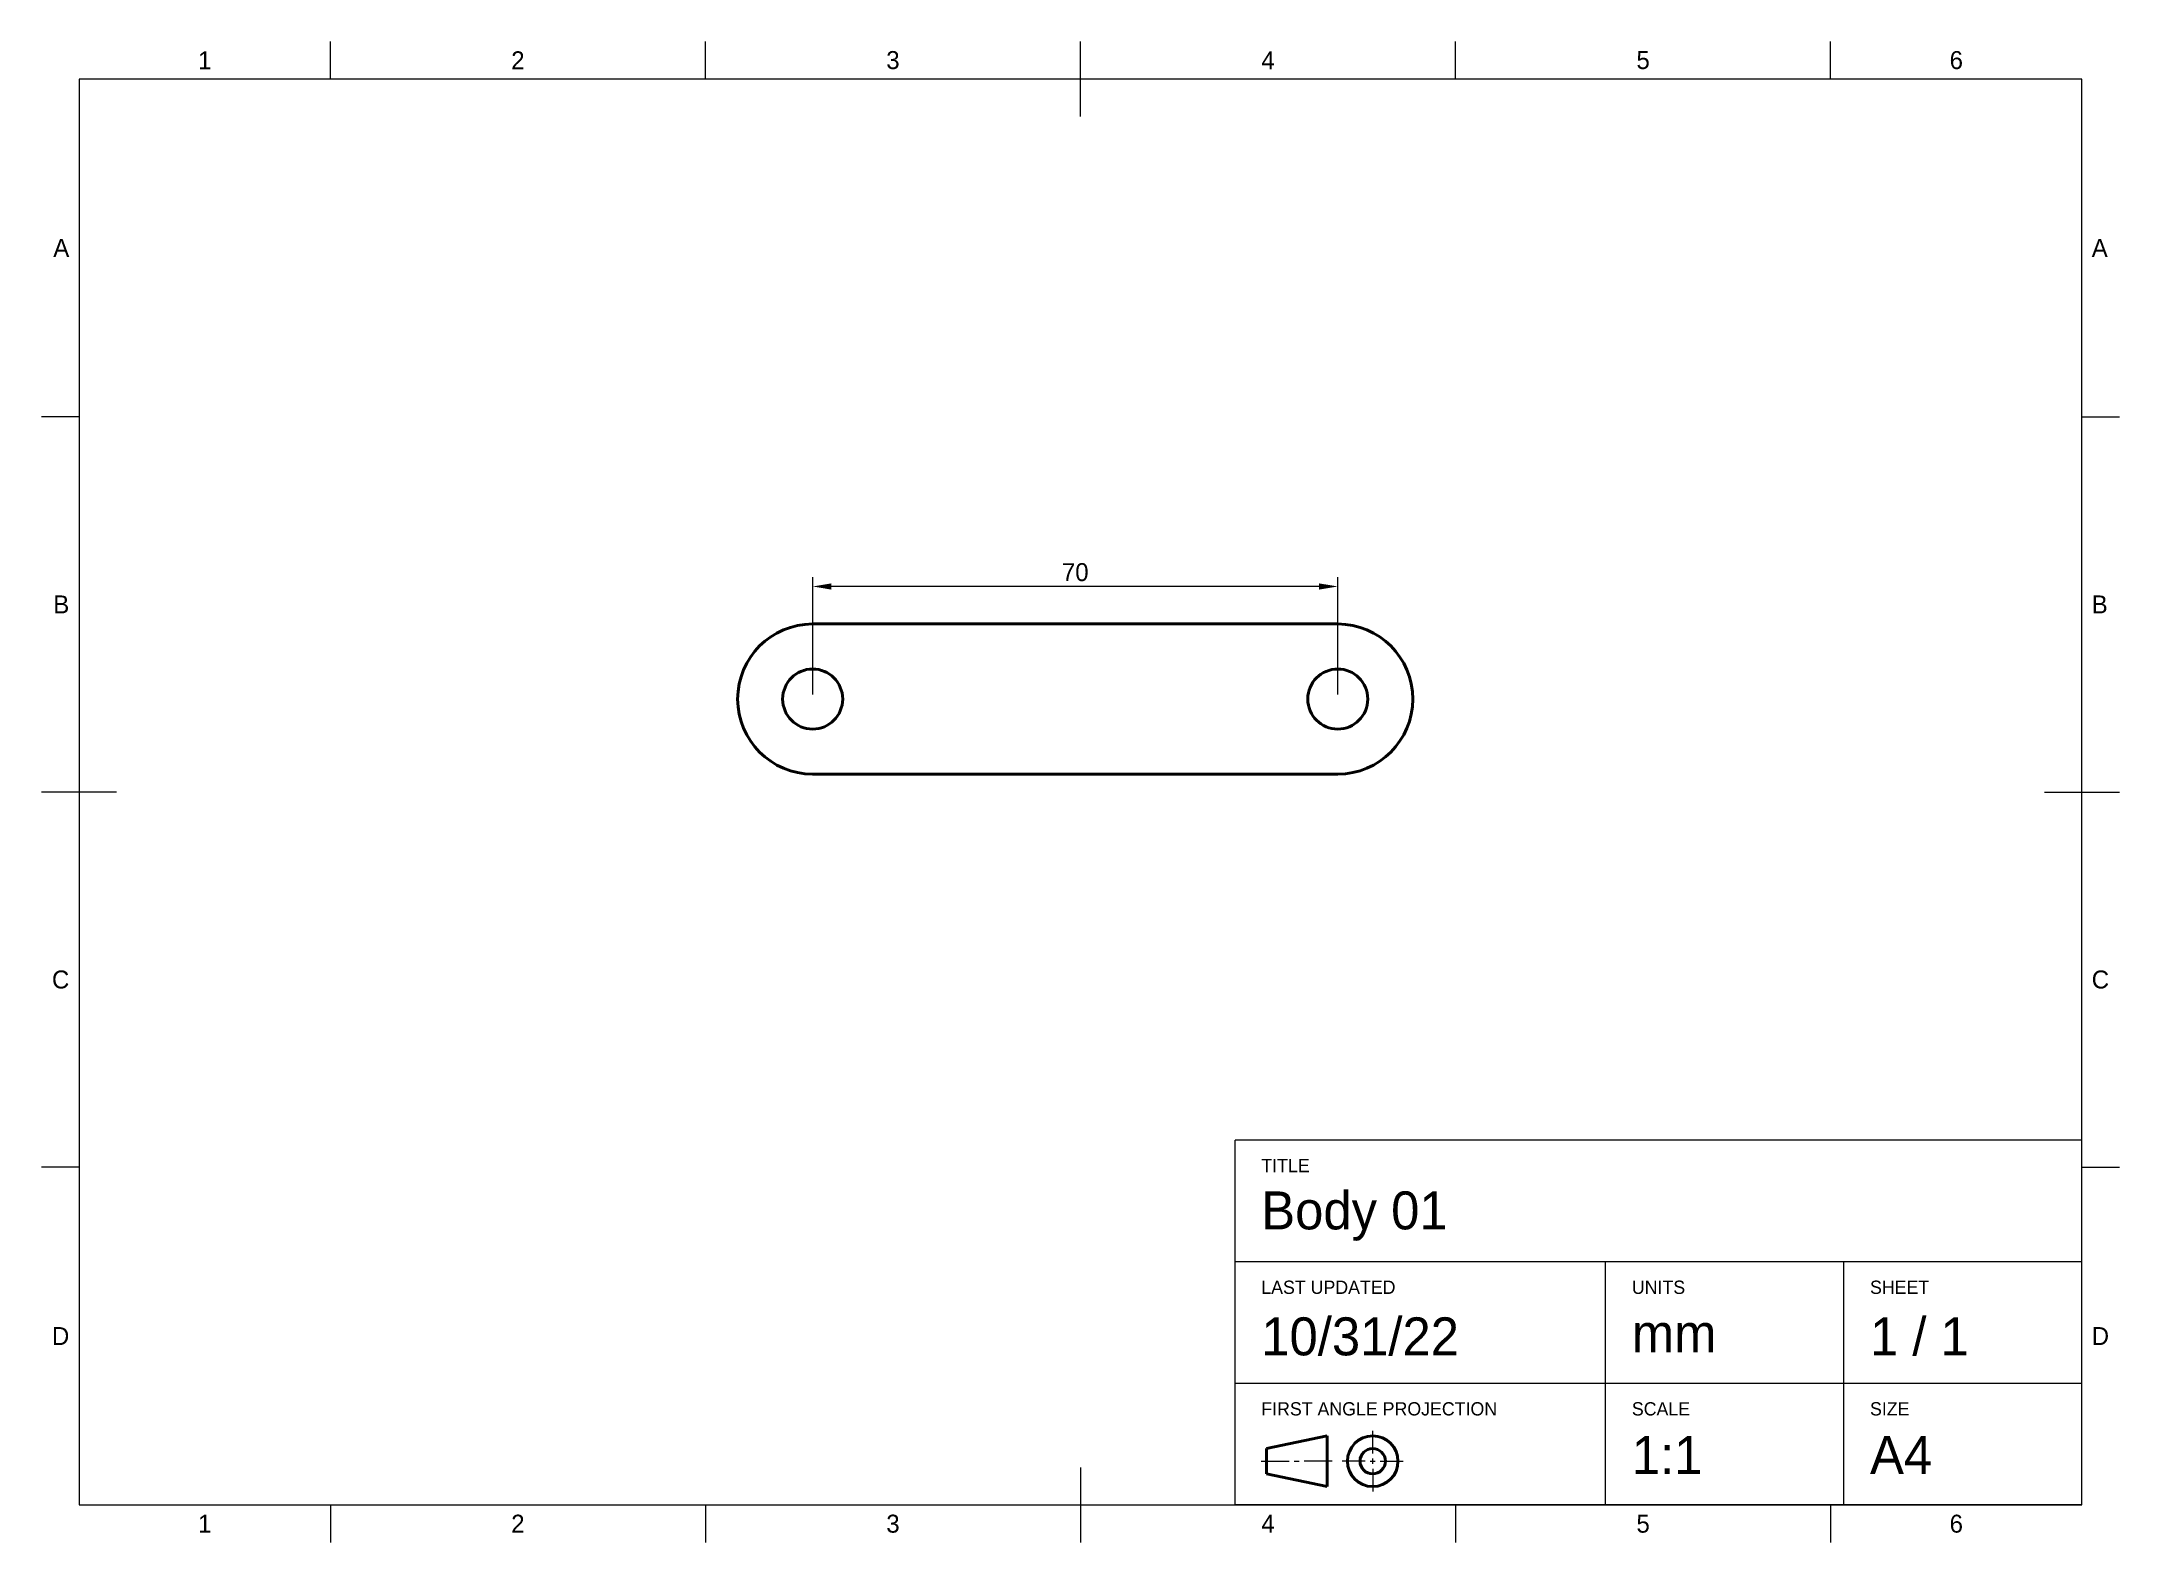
# Model space of a CAD drawing. Header units: millimetres. Extents: x 15 to 292, y 5 to 205.
import ezdxf

# ---------------------------------------------------------------- set-up
doc = ezdxf.new("R2010")
doc.units = ezdxf.units.MM
for name, color, linetype in [('Annotations', 7, 'Continuous'), ('Border', 7, 'Continuous'), ('Geometries', 7, 'Continuous')]:
    doc.layers.add(name, color=color, linetype=linetype)
doc.styles.add('Shapr0', font='txt', dxfattribs={"height": 2.3925})
doc.styles.add('Shapr1', font='txt', dxfattribs={"height": 2.3925})
doc.styles.add('Shapr2', font='txt', dxfattribs={"height": 2.3925})
doc.dimstyles.new('ISO-25', dxfattribs={"dimtxt": 2.5, "dimasz": 2.5, "dimexe": 1.25, "dimexo": 0.625, "dimtad": 1, "dimtxsty": 'Standard', "dimcen": 2.5, "dimadec": 0, "dimazin": 0, "dimtfac": 1, "dimtmove": 0, "dimatfit": 3, "dimfxl": 1, "dimarcsym": 0})

# ---------------------------------------------------------------- blocks, each defined once
blk = doc.blocks.new('*D2')
at = {"layer": 'Annotations', "color": 0, "linetype": 'Continuous', "lineweight": 15}
for p, q in [((117.8, 118.01), (117.8, 133.64)), ((187.8, 118.01), (187.8, 133.64)), ((185.3, 132.39), (120.3, 132.39))]:
    blk.add_line(p, q, dxfattribs=at)
at = {"layer": 'Annotations', "color": 0}
for points in [[(120.3, 132.8), (120.3, 131.97), (117.8, 132.39)], [(185.3, 131.97), (185.3, 132.8), (187.8, 132.39)]]:
    blk.add_solid(points, dxfattribs=at)
at = {"layer": 'Defpoints', "color": 0}
for p in [(117.8, 132.39), (117.8, 117.39), (187.8, 117.39)]:
    blk.add_point(p, dxfattribs=at)
at = {"layer": 'Annotations', "color": 0, "lineweight": 15, "insert": (152.8, 134.28), "char_height": 2.393, "attachment_point": 5, "style": 'Shapr2'}
blk.add_mtext('70', dxfattribs=at)
blk = doc.blocks.new('*U3')
at = {"layer": 'Border', "linetype": 'Continuous', "lineweight": 15}
for p, q in [((287, 58.6), (174.1, 58.6)), ((174.1, 10), (174.1, 58.6)), ((287, 10), (287, 58.6)), ((287, 42.4), (174.1, 42.4)), ((223.5, 10), (223.5, 42.4)), ((255.25, 10), (255.25, 42.4)), ((287, 26.2), (174.1, 26.2)), ((192.450088, 16.837486), (192.450088, 19.875004)), ((177.6, 15.82498), (181.312522, 15.82498)), ((181.987526, 15.82498), (182.66253, 15.82498)), ((187.050056, 15.82498), (183.337534, 15.82498)), ((191.437582, 15.82498), (188.400064, 15.82498)), ((192.112586, 15.82498), (192.78759, 15.82498)), ((192.450088, 15.487478), (192.450088, 16.162482)), ((192.450088, 14.812474), (192.450088, 11.774956)), ((193.462594, 15.82498), (196.500112, 15.82498)), ((287, 10), (174.1, 10))]:
    blk.add_line(p, q, dxfattribs=at)
at = {"layer": 'Border', "linetype": 'Continuous', "lineweight": 40}
for p, q in [((178.275004, 17.51249), (186.375052, 19.2)), ((178.275004, 17.51249), (178.275004, 14.13747)), ((186.375052, 19.2), (186.375052, 12.44996)), ((178.275004, 14.13747), (186.375052, 12.44996))]:
    blk.add_line(p, q, dxfattribs=at)
for radius in [3.37502, 1.68751]:
    blk.add_circle((192.450088, 15.82498), radius, dxfattribs=at)

msp = doc.modelspace()

# ---------------------------------------------------------------- linework, layer by layer
at = {"layer": 'Border', "linetype": 'Continuous', "lineweight": 15}
for p, q in [((53.5, 200), (53.5, 205)), ((103.5, 200), (103.5, 205)), ((153.5, 195), (153.5, 205)), ((203.5, 200), (203.5, 205)), ((253.5, 200), (253.5, 205)), ((287, 200), (20, 200)), ((20, 200), (20, 10)), ((287, 10), (287, 200)), ((20, 155), (15, 155)), ((287, 155), (292, 155)), ((25, 105), (15, 105)), ((282, 105), (292, 105)), ((20, 55), (15, 55)), ((287, 55), (292, 55)), ((153.5, 15), (153.5, 5)), ((20, 10), (287, 10)), ((53.5, 10), (53.5, 5)), ((103.5, 10), (103.5, 5)), ((203.5, 10), (203.5, 5)), ((253.5, 10), (253.5, 5))]:
    msp.add_line(p, q, dxfattribs=at)
at = {"layer": 'Geometries', "linetype": 'Continuous', "lineweight": 40}
for p, q in [((117.795, 127.388), (187.795, 127.388)), ((187.795, 107.388), (117.795, 107.388))]:
    msp.add_line(p, q, dxfattribs=at)
for centre in [(117.795, 117.388), (187.795, 117.388)]:
    msp.add_circle(centre, 4, dxfattribs=at)
for centre, start, end in [((117.795, 117.388), 90, 270), ((187.795, 117.388), 270, 90)]:
    msp.add_arc(centre, 10, start, end, dxfattribs=at)

# ---------------------------------------------------------------- block references
msp.add_blockref('*U3', (0, 0))

# ---------------------------------------------------------------- texts
at = {"layer": 'Border', "linetype": 'Continuous', "lineweight": 15, "char_height": 2.393, "width": 2.3925, "style": 'Shapr0'}
for s, insert, attachment_point in [('1', (36.75, 201.304), 8), ('2', (78.5, 201.304), 8), ('3', (128.5, 201.304), 8), ('4', (178.5, 201.304), 8), ('5', (228.5, 201.304), 8), ('6', (270.25, 201.304), 8), ('A', (18.696, 177.5), 6), ('A', (288.304, 177.5), 4), ('B', (18.696, 130), 6), ('B', (288.304, 130), 4), ('C', (18.696, 80), 6), ('C', (288.304, 80), 4), ('D', (18.696, 32.5), 6), ('D', (288.304, 32.5), 4), ('1', (36.75, 8.696), 2), ('2', (78.5, 8.696), 2), ('3', (128.5, 8.696), 2), ('4', (178.5, 8.696), 2), ('5', (228.5, 8.696), 2), ('6', (270.25, 8.696), 2)]:
    msp.add_mtext(s, dxfattribs=dict(at, insert=insert, attachment_point=attachment_point))
at = {"layer": 'Border', "linetype": 'Continuous', "lineweight": 15, "attachment_point": 7, "style": 'Shapr1'}
for s, insert, char_height in [('TITLE', (177.6, 54.33), 1.7705), ('Body 01', (177.6, 45.187), 5.0625), ('LAST UPDATED', (177.6, 38.092), 1.77045), ('UNITS', (227, 38.092), 1.7705), ('SHEET', (258.75, 38.092), 1.7705), ('10/31/22', (177.6, 29.856), 5.0625), ('mm', (227, 30.337), 5.0625), ('1 / 1', (258.75, 29.856), 5.0625), ('FIRST ANGLE PROJECTION', (177.6, 21.892), 1.77045), ('SCALE', (227, 21.892), 1.7705), ('SIZE', (258.75, 21.892), 1.7705), ('1:1', (227, 14.116), 5.0625), ('A4', (258.75, 14.137), 5.0625)]:
    msp.add_mtext(s, dxfattribs=dict(at, insert=insert, char_height=char_height))

# ---------------------------------------------------------------- dimensions: what is measured, and where the dimension line sits
at = {"layer": 'Annotations', "linetype": 'Continuous', "lineweight": 15}
dim = msp.add_linear_dim(base=(117.795, 132.388), p1=(187.795, 117.388), p2=(117.795, 117.388), dimstyle='ISO-25', override={"dimscale": 1, "dimgap": 0.7, "dimdec": 2, "dimlfac": 1, "dimzin": 8, "dimdsep": 44, "dimtxsty": 'Shapr2', "dimse1": 0, "dimse2": 0, "dimfrac": 2, "dimlwd": 15, "dimlwe": 15}, dxfattribs=at)
dim.commit()
dim.dimension.update_dxf_attribs({"geometry": '*D2', "text_midpoint": (152.795, 132.388), "dimtype": 160})

doc.saveas('drawing.dxf')
